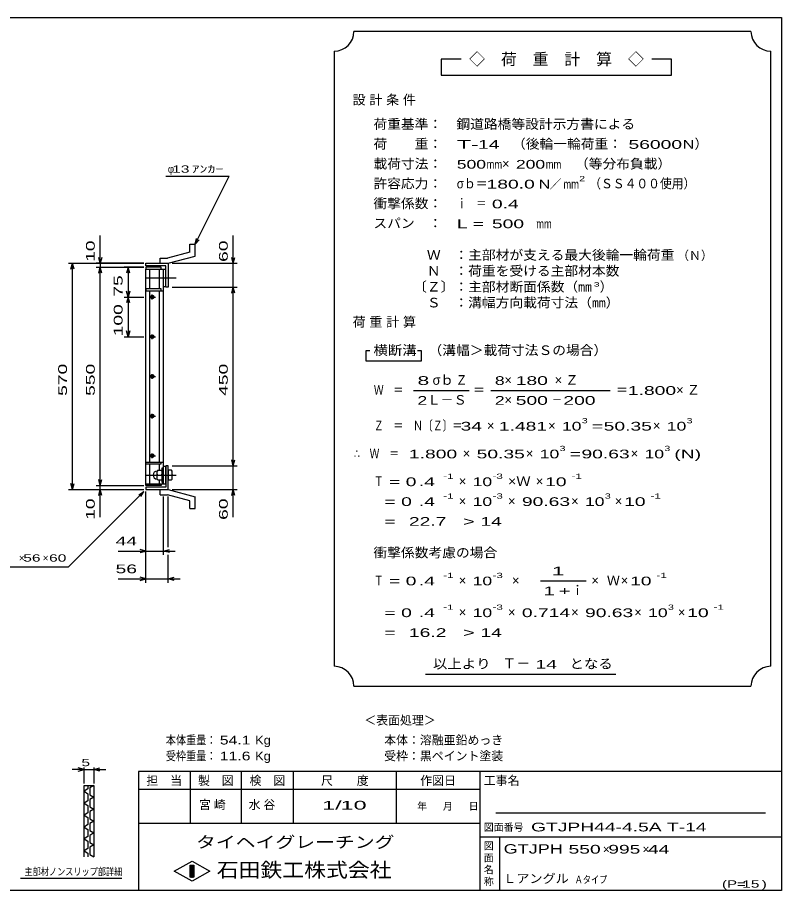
# Model space of a CAD drawing. Units: millimetres, scale not verified. Extents: x -1820 to 1731, y -1282 to 1054.
# Drawn here: x -194 to 1731, y -1146 to 1054 of the extents above; entities that cross this region are included whole.
import ezdxf
from ezdxf.enums import TextEntityAlignment as Align

# ---------------------------------------------------------------- set-up
doc = ezdxf.new("R2010")
doc.units = ezdxf.units.MM
doc.header["$LTSCALE"] = 10
doc.linetypes.add('CHAIN', pattern=[18.5, 12, -1.5, 3.5, -1.5])
for name, color, linetype, lineweight in [('0_2', 150, 'Continuous', 25), ('16', 3, 'Continuous', 25), ('19', 6, 'Continuous', 25), ('22', 4, 'Continuous', 25), ('24', 2, 'Continuous', 25), ('32', 4, 'Continuous', 25)]:
    doc.layers.add(name, color=color, linetype=linetype, lineweight=lineweight)
doc.styles.add('ベクトル', font='')
doc.styles.get('ベクトル').set_extended_font_data('ベクトル')

msp = doc.modelspace()

# ---------------------------------------------------------------- linework, layer by layer
at = {"layer": '0_2'}
for p, q in [((-1729, 1053.5), (1731, 1053.5)), ((1731, 1053.5), (1731, -1146.5)), ((1731, -846.5), (111, -846.5)), ((111, -846.5), (111, -1146.5)), ((241, -846.5), (241, -976.5)), ((371, -976.5), (371, -846.5)), ((501, -846.5), (501, -976.5)), ((761, -976.5), (761, -846.5)), ((971, -846.5), (971, -1146.5)), ((971, -891.5), (111, -891.5)), ((1691, -951.5), (1011, -951.5)), ((111, -976.5), (971, -976.5)), ((971, -1011.5), (1731, -1011.5)), ((1021, -1146.5), (1021, -1011.5)), ((201, -1097.5), (246, -1072.5)), ((246, -1072.5), (291, -1097.5)), ((246, -1122.5), (201, -1097.5)), ((241, -1082.5), (251, -1082.5)), ((241, -1112.5), (241, -1082.5)), ((241, -1082.5), (243, -1082.5)), ((243, -1082.5), (243, -1112.5)), ((245, -1112.5), (245, -1082.5)), ((245, -1082.5), (247, -1082.5)), ((291, -1097.5), (246, -1122.5)), ((247, -1082.5), (247, -1112.5)), ((249, -1112.5), (249, -1082.5)), ((249, -1082.5), (251, -1082.5)), ((251, -1082.5), (251, -1112.5)), ((251, -1082.5), (251, -1112.5)), ((251, -1112.5), (241, -1112.5)), ((243, -1112.5), (245, -1112.5)), ((247, -1112.5), (249, -1112.5)), ((1731, -1146.5), (-1729, -1146.5))]:
    msp.add_line(p, q, dxfattribs=at)
at = {"layer": '16'}
for p, q in [((129.3, -121.5), (129.3, 419.5)), ((129.3, 419.5), (130, 419.5)), ((168, 424), (130, 424)), ((130, 424), (130, 419.5)), ((130, 419.5), (168, 419.5)), ((130, -121.5), (130, 419.5)), ((130, 419.5), (174, 419.5)), ((139.5, 369.5), (139.5, 419.5)), ((164.5, 369.5), (164.5, 419.5)), ((168, 419.5), (168, 424)), ((174, -121.5), (174, 419.5)), ((174, 419.5), (180, 419.5)), ((180, 375.5), (180, 419.5)), ((174, 375.5), (180, 375.5)), ((130, 369.5), (130, 365)), ((168, 369.5), (130, 369.5)), ((130, 365), (174, 365)), ((139.5, -67), (139.5, 365)), ((144, 352), (148, 352)), ((146, 343), (146, 355)), ((164.5, -67), (164.5, 365)), ((168, 365), (168, 369.5)), ((138, 349), (154, 349)), ((144, 346), (148, 346)), ((138, 249), (154, 249)), ((144, 252), (148, 252)), ((144, 246), (148, 246)), ((146, 243), (146, 255)), ((146, 143), (146, 155)), ((138, 149), (154, 149)), ((144, 152), (148, 152)), ((144, 146), (148, 146)), ((138, 49), (154, 49)), ((144, 52), (148, 52)), ((144, 46), (148, 46)), ((146, 43), (146, 55)), ((138, -51), (154, -51)), ((144, -48), (148, -48)), ((144, -54), (148, -54)), ((146, -57), (146, -45)), ((130, -71.5), (130, -67)), ((130, -67), (174, -67)), ((130, -71.5), (168, -71.5)), ((139.5, -121.5), (139.5, -71.5)), ((160, -87.5), (158, -89.5)), ((160, -87.5), (169, -87.5)), ((164.5, -86.5), (164.5, -71.5)), ((168, -71.5), (168, -67)), ((171, -89.5), (169, -87.5)), ((171, -118), (171, -81)), ((171, -81), (174, -81)), ((174, -77.5), (180, -77.5)), ((174, -118), (174, -81)), ((180, -121.5), (180, -77.5)), ((158, -109.5), (158, -89.5)), ((160, -99.5), (158, -97.5)), ((160, -99.5), (158, -101.5)), ((158, -109.5), (160, -111.5)), ((160, -99.5), (169, -99.5)), ((169, -99.5), (171, -97.5)), ((171, -101.5), (169, -99.5)), ((169, -111.5), (171, -109.5)), ((129.3, -121.5), (130, -121.5)), ((130, -121.5), (168, -121.5)), ((130, -126), (130, -121.5)), ((130, -121.5), (174, -121.5)), ((168, -126), (130, -126)), ((160, -111.5), (169, -111.5)), ((164.5, -121.5), (164.5, -112.5)), ((168, -121.5), (168, -126)), ((171, -118), (174, -118)), ((174, -121.5), (180, -121.5))]:
    msp.add_line(p, q, dxfattribs=at)
at = {"layer": '16', "linetype": 'CHAIN'}
for p, q in [((131, 397.5), (206, 397.5)), ((131, -99.5), (206, -99.5))]:
    msp.add_line(p, q, dxfattribs=at)
at = {"layer": '16'}
for centre, radius, start, end in [((144, 349), 3, 90, 270), ((146, 349), 4, 46.6, 133.4), ((148, 349), 3, 270, 90), ((146, 349), 4, 226.6, 313.4), ((144, 249), 3, 90, 270), ((146, 249), 4, 46.6, 133.4), ((146, 249), 4, 226.6, 313.4), ((148, 249), 3, 270, 90), ((144, 149), 3, 90, 270), ((146, 149), 4, 46.6, 133.4), ((146, 149), 4, 226.6, 313.4), ((148, 149), 3, 270, 90), ((144, 49), 3, 90, 270), ((146, 49), 4, 46.6, 133.4), ((146, 49), 4, 226.6, 313.4), ((148, 49), 3, 270, 90), ((144, -51), 3, 90, 270), ((146, -51), 4, 46.6, 133.4), ((146, -51), 4, 226.6, 313.4), ((148, -51), 3, 270, 90), ((158, -99.5), 10, 90, 270)]:
    msp.add_arc(centre, radius, start, end, dxfattribs=at)
at = {"layer": '19'}
for p, q in [((240.6, 462.1), (184.3, 447)), ((240.6, 482.1), (253.6, 482.1)), ((240.6, 462.1), (240.6, 482.1)), ((253.6, 452.1), (253.6, 482.1)), ((166, 447), (184.3, 447)), ((166, 434), (166, 447)), ((186, 434), (253.6, 452.1)), ((130, 428), (130, 434)), ((130, 434), (186, 434)), ((180, 428), (130, 428)), ((166, 434), (186, 434)), ((180, 374), (180, 428)), ((186, 434), (186, 374)), ((186, 374), (180, 374)), ((186, -76), (180, -76)), ((180, -76), (180, -130)), ((186, -136), (186, -76)), ((194, -87.5), (186, -87.5)), ((186, -87.5), (186, -111.5)), ((196, -89.5), (194, -87.5)), ((186, -99.5), (194, -99.5)), ((196, -97.5), (194, -99.5)), ((194, -99.5), (196, -101.5)), ((194, -111.5), (196, -109.5)), ((196, -109.5), (196, -89.5)), ((130, -130), (130, -136)), ((180, -130), (130, -130)), ((186, -111.5), (194, -111.5)), ((130, -136), (186, -136)), ((166, -136), (186, -136)), ((166, -149), (166, -136)), ((166, -149), (184.3, -149)), ((240.6, -164.1), (184.3, -149)), ((186, -136), (253.6, -154.1)), ((240.6, -184.1), (240.6, -164.1)), ((253.6, -184.1), (253.6, -154.1)), ((240.6, -184.1), (253.6, -184.1))]:
    msp.add_line(p, q, dxfattribs=at)
at = {"layer": '22'}
for p, q in [((180, 654), (340, 654)), ((254, 482), (340, 654)), ((15, 434), (15, 504)), ((254, 482), (257, 496.6)), ((254, 482), (264, 493)), ((350, 434), (350, 504)), ((15, 434), (11, 449)), ((19, 449), (15, 434)), ((350, 434), (346, 449)), ((350, 434), (354, 449)), ((-65, 434), (125, 434)), ((-59, 419), (-55, 434)), ((-51, 419), (-55, 434)), ((-55, -136), (-55, 434)), ((125, 434), (5, 434)), ((5, 424), (125, 424)), ((11, 409), (15, 424)), ((15, 434), (15, 424)), ((19, 409), (15, 424)), ((15, -126), (15, 424)), ((125, 424), (75, 424)), ((85, 424), (81, 409)), ((89, 409), (85, 424)), ((85, 424), (85, 349)), ((196, 434), (360, 434)), ((350, 374), (350, 434)), ((196, 374), (360, 374)), ((346, 359), (350, 374)), ((354, 359), (350, 374)), ((350, -76), (350, 374)), ((85, 349), (81, 364)), ((89, 364), (85, 349)), ((75, 349), (125, 349)), ((85, 349), (81, 334)), ((89, 334), (85, 349)), ((85, 349), (85, 249)), ((85, 249), (81, 264)), ((89, 264), (85, 249)), ((75, 249), (125, 249)), ((350, -76), (346, -61)), ((350, -76), (354, -61)), ((196, -76), (360, -76)), ((350, -136), (350, -76)), ((-55, -136), (-59, -121)), ((-55, -136), (-51, -121)), ((5, -126), (125, -126)), ((15, -126), (11, -111)), ((15, -126), (19, -111)), ((15, -136), (15, -126)), ((-65, -136), (125, -136)), ((-65, -331), (125, -141)), ((5, -136), (125, -136)), ((11, -151), (15, -136)), ((19, -151), (15, -136)), ((15, -206), (15, -136)), ((112, -149), (125, -141)), ((117, -154), (125, -141)), ((130, -301), (130, -141)), ((130, -371), (130, -141)), ((174, -301), (174, -154)), ((186, -281), (186, -154)), ((196, -136), (360, -136)), ((346, -151), (350, -136)), ((354, -151), (350, -136)), ((350, -206), (350, -136)), ((60, -291), (130, -291)), ((130, -291), (115, -287)), ((115, -295), (130, -291)), ((130, -291), (174, -291)), ((174, -291), (189, -287)), ((189, -295), (174, -291)), ((174, -291), (204, -291)), ((186, -371), (186, -301)), ((-265, -331), (-65, -331)), ((60, -361), (130, -361)), ((130, -361), (115, -357)), ((115, -365), (130, -361)), ((130, -361), (186, -361)), ((186, -361), (201, -357)), ((201, -365), (186, -361)), ((186, -361), (216, -361))]:
    msp.add_line(p, q, dxfattribs=at)
at = {"layer": '24', "color": 4}
for p, q in [((1654, 1018.5), (654, 1018.5)), ((604, 968.5), (604, -581.5)), ((1704, -581.5), (1704, 968.5)), ((924, 948.5), (874, 948.5)), ((874, 948.5), (874, 908.5)), ((1454, 948.5), (1404, 948.5)), ((1454, 908.5), (1454, 948.5)), ((874, 908.5), (1454, 908.5)), ((694, 213.5), (684, 213.5)), ((684, 213.5), (684, 188.5)), ((824, 213.5), (814, 213.5)), ((824, 188.5), (824, 213.5)), ((684, 188.5), (824, 188.5)), ((804, 113.5), (944, 113.5)), ((999, 113.5), (1299, 113.5)), ((1124, -366.5), (1239, -366.5)), ((834, -601.5), (1314, -601.5)), ((654, -631.5), (1654, -631.5))]:
    msp.add_line(p, q, dxfattribs=at)
for centre, start, end in [((604, 1018.5), 270, 0), ((1704, 1018.5), 180, 270), ((604, -631.5), 0, 90), ((1704, -631.5), 90, 180)]:
    msp.add_arc(centre, 50, start, end, dxfattribs=at)
at = {"layer": '32'}
for p, q in [((-26, -841.5), (-56, -841.5)), ((-26, -841.5), (-41, -837.5)), ((-41, -845.5), (-26, -841.5)), ((-26, -876.5), (-26, -836.5)), ((-26, -841.5), (-1, -841.5)), ((-1, -836.5), (-1, -876.5)), ((-1, -841.5), (14, -837.5)), ((14, -845.5), (-1, -841.5)), ((-1, -841.5), (29, -841.5)), ((-26, -881.5), (-1, -881.5)), ((-26, -1061.5), (-26, -881.5)), ((-16, -890.5), (-26, -896.5)), ((-26, -896.5), (-16, -902.5)), ((-16, -881.5), (-16, -890.5)), ((-1, -881.5), (-11, -887.5)), ((-11, -887.5), (-11, -905.5)), ((-1, -881.5), (-1, -1061.5)), ((-16, -920.5), (-26, -926.5)), ((-16, -902.5), (-16, -920.5)), ((-11, -905.5), (-1, -911.5)), ((-1, -911.5), (-11, -917.5)), ((-11, -917.5), (-11, -935.5)), ((-26, -926.5), (-16, -932.5)), ((-16, -932.5), (-16, -950.5)), ((-11, -935.5), (-1, -941.5)), ((-1, -941.5), (-11, -947.5)), ((-16, -950.5), (-26, -956.5)), ((-26, -956.5), (-16, -962.5)), ((-16, -962.5), (-16, -980.5)), ((-11, -947.5), (-11, -965.5)), ((-11, -965.5), (-1, -971.5)), ((-16, -980.5), (-26, -986.5)), ((-26, -986.5), (-16, -992.5)), ((-1, -971.5), (-11, -977.5)), ((-11, -977.5), (-11, -995.5)), ((-16, -1010.5), (-26, -1016.5)), ((-16, -992.5), (-16, -1010.5)), ((-11, -995.5), (-1, -1001.5)), ((-1, -1001.5), (-11, -1007.5)), ((-11, -1007.5), (-11, -1025.5)), ((-26, -1016.5), (-16, -1022.5)), ((-16, -1022.5), (-16, -1040.5)), ((-11, -1025.5), (-1, -1031.5)), ((-1, -1031.5), (-11, -1037.5)), ((-16, -1040.5), (-26, -1046.5)), ((-26, -1046.5), (-16, -1052.5)), ((-16, -1052.5), (-16, -1061.5)), ((-11, -1037.5), (-11, -1055.5)), ((-11, -1055.5), (-1, -1061.5)), ((69, -1116.5), (-186, -1116.5))]:
    msp.add_line(p, q, dxfattribs=at)

# ---------------------------------------------------------------- texts
at = {"layer": '0_2', "style": 'ベクトル'}
for s, height, p in [('担\u3000当', 21.99, (131, -869.5)), ('製\u3000図', 21.99, (261, -869.5)), ('検\u3000図', 21.99, (391, -869.5)), ('尺\u3000\u3000度', 21.99, (571, -869.5)), ('作図日', 21.99, (821, -869.5)), ('工事名', 21.99, (981, -869.5)), ('年', 18.3, (813, -934)), ('月', 18.3, (878, -934)), ('日', 18.3, (943, -934)), ('図面番号', 18.33, (981, -987)), ('図', 18.3, (981, -1034)), ('面', 18.3, (981, -1064)), ('名', 18.3, (981, -1094)), ('称', 18.3, (981, -1124))]:
    msp.add_text(s, height=height, dxfattribs=at).set_placement(p, align=Align.MIDDLE_LEFT)
at = {"layer": '0_2', "color": 222, "style": 'ベクトル'}
for s, height, width, p in [('タイヘイグレーチング', 29.33, 1.25, (256, -1024.5)), ('石田鉄工株式会社', 36.66, 1.1, (308.5, -1094.5))]:
    msp.add_text(s, height=height, dxfattribs=dict(at, width=width)).set_placement(p, align=Align.MIDDLE_LEFT)
at = {"layer": '22', "color": 2, "style": 'ベクトル'}
for s, height, p in [('φ', 18.3, (185, 671.5)), ('×', 18.3, (-190, -308.5)), ('×', 18.3, (-130, -308.5)), ('＜表面処理＞', 21.99, (680, -717.5)), ('本体：', 21.99, (730, -767.5)), ('溶融亜鉛めっき', 21.99, (820, -767.5)), ('受枠：', 21.99, (730, -807.5)), ('黒ペイント塗装', 21.99, (820, -807.5)), ('×', 22, (1281, -1042.5)), ('×', 22, (1381, -1042.5))]:
    msp.add_text(s, height=height, dxfattribs=at).set_placement(p, align=Align.MIDDLE_LEFT)
for s, height, width, p in [(' 13 ', 18.33, 1.6, (185, 671.5)), ('ｱﾝｶｰ', 18.33, 1.6, (245, 671.5)), (' 44 ', 21.99, 1.65, (40, -266)), (' 56 ', 18.33, 1.6, (-190, -308.5)), (' 60 ', 18.33, 1.6, (-125, -308.5)), (' 56 ', 21.99, 1.65, (40, -336)), ('本体重量：', 21.99, 0.85, (180, -767.5)), (' 54.1', 21.99, 1.35, (305, -767.5)), ('Kg', 21.99, 1.1, (405, -767.5)), ('受枠重量：', 21.99, 0.85, (180, -807.5)), (' 11.6', 21.99, 1.35, (305, -807.5)), ('Kg', 21.99, 1.1, (405, -807.5)), ('1/', 21.99, 2, (574, -931.5)), (' 10 ', 21.99, 2, (604, -931.5)), ('GTJPH44-4.5A T-14                ', 21.99, 1.65, (1100, -986.5)), ('GTJPH', 23.46, 1.45, (1031, -1041.5)), (' 550 ', 21.99, 1.65, (1181, -1042.5)), (' 995 ', 21.99, 1.65, (1281, -1042.5)), (' 44 ', 21.99, 1.65, (1381, -1042.5)), ('Ｌアングル', 21.99, 1.1, (1030, -1116.5)), ('Ａタイプ', 18.33, 0.8, (1210, -1119)), ('(P=', 18.33, 1.55, (1581, -1130)), (' 15 ', 18.33, 1.6, (1621, -1130)), (')', 18.3, 1.6, (1681, -1130))]:
    msp.add_text(s, height=height, dxfattribs=dict(at, width=width)).set_placement(p, align=Align.MIDDLE_LEFT)
at = {"layer": '22', "color": 2, "style": 'ベクトル', "width": 1.65}
for s, p in [(' 10 ', (-10, 424)), (' 60 ', (325, 424)), (' 75 ', (60, 336.5)), (' 100 ', (60, 236.5)), (' 570 ', (-80, 86.5)), (' 550 ', (-10, 86.5)), (' 450 ', (325, 86.5)), (' 10 ', (-10, -226)), (' 60 ', (325, -226))]:
    msp.add_text(s, height=21.99, rotation=90, dxfattribs=at).set_placement(p, align=Align.MIDDLE_LEFT)
at = {"layer": '22', "color": 2, "char_height": 21.99, "attachment_point": 4, "style": 'ベクトル'}
for s, insert in [('\\T1.25;宮崎\u3000', (263.5, -931.5)), ('\\T1.25;水谷\u3000', (388.5, -931.5))]:
    msp.add_mtext(s, dxfattribs=dict(at, insert=insert))
at = {"layer": '24', "style": 'ベクトル'}
for s, height, p in [('◇\u3000荷\u3000重\u3000計\u3000算\u3000◇', 29.33, (944, 948.5)), ('）', 24.2, (1512, 735)), ('×', 24.2, (1027, 685)), ('／', 22, (1146.5, 633.5)), ('（Ｎ）', 21.99, (1468, 453.5)), ('）', 24.2, (1273, 375)), ('σｂ', 24.19, (852, 140)), ('×', 24.2, (1033, 140)), ('Ｌ－Ｓ', 24.19, (839, 90)), ('×', 24.2, (1033, 90)), ('×', 24.2, (989, 25)), ('×', 24.2, (1143, 25)), ('×', 24.2, (1407, 25)), ('×', 24.2, (928, -45)), ('×', 24.2, (1087, -45)), ('×', 24.2, (1351, -45)), ('×', 24.2, (918, -115)), ('×', 24.2, (1112, -115)), ('×', 24.2, (918, -165)), ('×', 24.2, (1042, -165)), ('×', 24.2, (1201, -165)), ('×', 24.2, (1311, -165)), ('×', 24.2, (918, -365)), ('×', 24.2, (1052, -365)), ('×', 24.2, (1252, -365)), ('Ｗ', 24.2, (1291, -365)), ('×', 24.2, (1326, -365)), ('ｉ', 24.2, (1200.5, -390)), ('×', 24.2, (918, -445)), ('×', 24.2, (1042, -445)), ('×', 24.2, (1201, -445)), ('×', 24.2, (1360, -445)), ('×', 24.2, (1470, -445)), ('Ｔ－', 25.66, (1028, -574))]:
    msp.add_text(s, height=height, dxfattribs=at).set_placement(p, align=Align.MIDDLE_LEFT)
for s, height, width, p in [('荷重基準：\u3000', 24.19, 1.05, (703, 785)), ('鋼道路橋等設計示方書による', 24.19, 1.05, (912, 785)), ('荷\u3000\u3000重：\u3000', 24.19, 1.05, (703, 735)), ('（後輪一輪荷重：', 24.19, 1.05, (1052, 735)), ('T-', 21.99, 2, (913, 733.5)), (' 14 ', 21.99, 1.65, (953, 733.5)), (' 56000', 21.99, 1.65, (1332, 733.5)), ('N', 22, 1.4, (1482, 733.5)), ('載荷寸法：\u3000', 24.19, 1.05, (703, 685)), ('500', 21.99, 1.5, (913, 683.5)), ('mm', 21.99, 0.8, (988, 683.5)), ('200', 21.99, 1.5, (1062, 683.5)), ('mm', 21.99, 0.8, (1137, 683.5)), ('\u3000（等分布負載）', 24.19, 1.05, (1176, 685)), ('許容応力：\u3000', 24.19, 1.05, (703, 635)), ('σｂ＝', 24.19, 0.9, (913, 635)), ('180.0', 21.99, 1.65, (988, 633.5)), ('N', 22, 1.4, (1119, 633.5)), ('mm', 21.99, 0.8, (1181.5, 633.5)), ('2', 13.2, 1.5, (1221.5, 647.5)), ('（ＳＳ４００使用）', 24.19, 0.9, (1246.5, 635)), ('衝撃係数：\u3000', 24.19, 1.05, (703, 585)), ('ｉ\u3000＝', 24.19, 0.75, (913, 585)), (' 0.4', 21.99, 1.65, (988, 583.5)), ('スパン\u3000：\u3000', 24.19, 1.05, (703, 535)), ('L =', 21.99, 1.65, (913, 533.5)), (' 500 ', 21.99, 1.65, (988, 533.5)), ('mm', 21.99, 0.8, (1113, 533.5)), ('\u3000Ｗ\u3000：主部材が支える最大後輪一輪荷重', 24.19, 1.05, (803, 455)), ('\u3000Ｎ\u3000：荷重を受ける主部材本数', 24.19, 1.05, (803, 415)), ('〔Ｚ〕：主部材断面係数（㎜', 24.19, 1.05, (803, 375)), ('3', 11, 1.8, (1258, 381)), ('\u3000Ｓ\u3000：溝幅方向載荷寸法（㎜）', 24.19, 1.05, (803, 335)), ('横断溝', 24.19, 1.1, (703, 215)), ('\u3000（溝幅＞載荷寸法Ｓの場合）', 24.19, 1.05, (807, 215)), ('8', 22, 1.8, (814, 138.5)), ('Ｚ', 24.2, 0.9, (910, 140)), ('8', 22, 1.5, (1009, 138.5)), (' 180 ', 21.99, 1.65, (1048, 138.5)), ('Ｗ\u3000＝', 24.19, 0.75, (704, 115)), ('＝', 24.2, 0.9, (954, 115)), ('＝', 24.2, 0.9, (1314, 115)), ('1.800', 21.99, 1.65, (1344, 113.5)), ('2', 22, 1.5, (814, 88.5)), ('2', 22, 1.5, (1009, 88.5)), (' 500 ', 21.99, 1.65, (1048, 88.5)), ('－', 24.2, 0.75, (1153, 90)), (' 200 ', 21.99, 1.65, (1168, 88.5)), ('3', 13.2, 1.5, (1228, 37.5)), ('3', 13.2, 1.5, (1492, 37.5)), ('Ｚ\u3000＝\u3000Ｎ〔Ｚ〕＝', 24.19, 0.75, (704, 25)), (' 34 ', 21.99, 1.65, (909, 23.5)), ('1.481', 21.99, 1.65, (1019, 23.5)), ('10', 21.99, 1.5, (1178, 23.5)), ('=', 22, 1.7, (1253, 23.5)), ('50.35', 21.99, 1.65, (1283, 23.5)), ('10', 21.99, 1.5, (1442, 23.5)), ('∴\u3000Ｗ\u3000＝', 24.19, 0.75, (654, -45)), (' 1.800', 21.99, 1.65, (779, -46.5)), ('50.35', 21.99, 1.65, (963, -46.5)), ('10', 21.99, 1.5, (1122, -46.5)), ('3', 13.2, 1.5, (1172, -32.5)), ('=', 22, 1.7, (1197, -46.5)), ('90.63', 21.99, 1.65, (1227, -46.5)), ('10', 21.99, 1.5, (1386, -46.5)), ('3', 13.2, 1.5, (1436, -32.5)), ('(N)', 21.99, 1.65, (1461, -46.5)), ('Ｔ', 24.2, 0.75, (704, -115)), (' = 0', 21.99, 1.65, (729, -116.5)), (' .4 ', 21.99, 1.65, (804, -116.5)), ('-1', 13.2, 1.65, (879, -102.5)), ('10', 21.99, 1.5, (953, -116.5)), ('-3', 13.2, 1.65, (1003, -102.5)), ('×Ｗ', 24.19, 1.1, (1042, -115)), (' 10 ', 21.99, 1.65, (1122, -116.5)), ('-1', 13.2, 1.65, (1202, -102.5)), ('-1', 13.2, 1.65, (879, -152.5)), ('-3', 13.2, 1.65, (1003, -152.5)), ('3', 13.2, 1.5, (1286, -152.5)), ('-1', 13.2, 1.65, (1401, -152.5)), ('  = 0', 21.99, 1.65, (704, -166.5)), (' .4 ', 21.99, 1.65, (804, -166.5)), ('10', 21.99, 1.5, (953, -166.5)), ('90.63', 21.99, 1.65, (1077, -166.5)), ('10', 21.99, 1.5, (1236, -166.5)), (' 10 ', 21.99, 1.65, (1321, -166.5)), ('  =', 21.99, 1.65, (704, -216.5)), (' 22.7', 21.99, 1.65, (779, -216.5)), ('>', 22, 1.7, (929, -216.5)), (' 14 ', 21.99, 1.65, (959, -216.5)), ('衝撃係数考慮の場合', 24.19, 1.05, (703, -295)), ('-1', 13.2, 1.65, (879, -352.5)), ('-3', 13.2, 1.65, (1003, -352.5)), ('-1', 13.2, 1.65, (1416, -352.5)), ('Ｔ', 24.2, 0.75, (704, -365)), (' = 0', 21.99, 1.65, (729, -366.5)), (' .4 ', 21.99, 1.65, (804, -366.5)), ('10', 21.99, 1.5, (953, -366.5)), (' 10 ', 21.99, 1.65, (1336, -366.5)), ('  = 0', 21.99, 1.65, (704, -446.5)), (' .4 ', 21.99, 1.65, (804, -446.5)), ('-1', 13.2, 1.65, (879, -432.5)), ('10', 21.99, 1.5, (953, -446.5)), ('-3', 13.2, 1.65, (1003, -432.5)), ('0.714', 21.99, 1.65, (1077, -446.5)), ('90.63', 21.99, 1.65, (1236, -446.5)), ('10', 21.99, 1.5, (1395, -446.5)), ('3', 13.2, 1.5, (1445, -432.5)), (' 10 ', 21.99, 1.65, (1480, -446.5)), ('-1', 13.2, 1.65, (1560, -432.5)), ('  =', 21.99, 1.65, (704, -496.5)), (' 16.2', 21.99, 1.65, (779, -496.5)), ('>', 22, 1.7, (929, -496.5)), (' 14 ', 21.99, 1.65, (959, -496.5)), ('以上より\u3000', 24.19, 1.1, (853, -575)), (' 14 ', 21.99, 1.65, (1098, -576.5)), ('となる', 24.19, 1.1, (1197, -575))]:
    msp.add_text(s, height=height, dxfattribs=dict(at, width=width)).set_placement(p, align=Align.MIDDLE_LEFT)
at = {"layer": '24', "attachment_point": 4, "style": 'ベクトル'}
for s, insert, char_height in [('\\T1.28;設計条件', (650.5, 845), 24.19), ('\\T1.28;荷重計算', (650.5, 285), 24.19), ('\\T1.42;×Ｚ', (1159.5, 140), 24.19), ('\\T1.42;×Ｚ', (1465.5, 115), 24.19), ('\\T1.25;\\W2;\\~1\\~', (1131.5, -341.5), 21.99), ('\\T1.33;\\W1.75;1+', (1131.5, -391.5), 21.99)]:
    msp.add_mtext(s, dxfattribs=dict(at, insert=insert, char_height=char_height))
at = {"layer": '32', "color": 2, "style": 'ベクトル'}
for s, width, p in [(' 5 ', 1.6, (-43.5, -824)), ('主部材ノンスリップ部詳細', 0.8, (-176, -1099))]:
    msp.add_text(s, height=18.33, dxfattribs=dict(at, width=width)).set_placement(p, align=Align.MIDDLE_LEFT)

doc.saveas('drawing.dxf')
